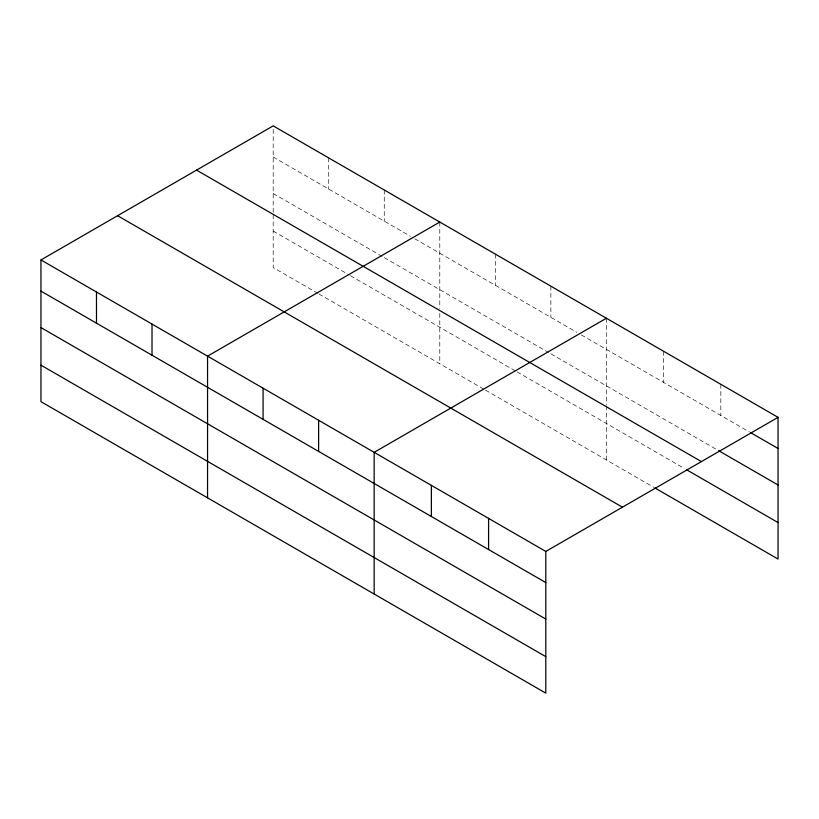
<?xml version="1.0" encoding="UTF-8"?>
<svg xmlns="http://www.w3.org/2000/svg" width="819" height="819" viewBox="0 0 819 819"><rect width="100%" height="100%" fill="white"/><g stroke="black" fill="none" stroke-linecap="round" stroke-linejoin="round"><path stroke-width="0.61" stroke-dasharray="4.09 3.07" d="M273.198 212.295L273.198 125.87M273.198 157.023L410.391 236.23M414.752 238.749L576.996 332.422M581.357 334.93L749.446 431.982M273.198 193.499L382.084 256.367M384.265 257.627L548.689 352.559M550.87 353.808L717.536 450.041M273.198 231.091L349.416 275.092M350.501 275.727L516.021 371.283M517.106 371.908L684.52 468.57M317.844 293.345L273.198 267.567L273.198 213.544M318.929 293.97L484.438 389.527M485.534 390.161L653.716 487.264M720.833 384.316L720.833 415.458M663.615 351.279L663.615 382.422M606.398 318.243L606.398 404.668M606.398 405.917L606.398 459.94M550.87 286.179L550.87 317.332M495.331 254.115L495.331 285.268M439.793 222.062L439.793 308.476M439.793 313.493L439.793 363.759M384.265 189.998L384.265 221.14M328.726 157.934L328.726 189.076"/><path stroke-width="1.23" d="M545.802 619.062L545.802 551.433L40.95 259.951L40.95 401.658L545.802 693.13L545.802 619.062L40.95 327.58M654.811 487.899L778.05 559.049L778.05 417.342L273.198 125.87L40.95 259.951M439.793 222.062L207.555 356.142L207.555 497.839M606.398 318.243L374.16 452.334L374.16 594.031M545.802 551.433L778.05 417.342M750.542 432.616L778.05 448.495M718.632 450.675L778.05 484.971M196.55 170.117L701.412 461.599M686.721 469.84L778.05 522.563M117.588 215.704L622.45 507.186M40.95 291.103L545.802 582.575M40.95 365.172L545.802 656.643M488.585 518.396L488.585 549.549M431.367 485.36L431.367 516.513M318.622 420.27L318.622 451.412M263.083 388.206L263.083 419.348M152.017 324.078L152.017 355.231M96.488 292.014L96.488 323.167"/></g></svg>
